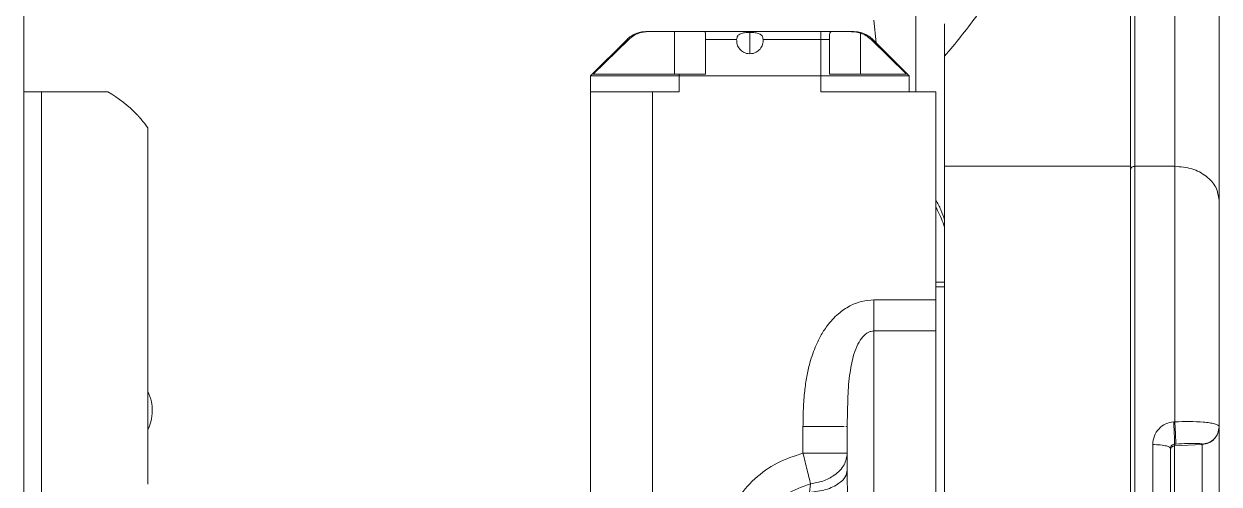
# Model space of a CAD drawing. Header units: millimetres. Extents: x 169 to 14583, y -399 to 10804.
# Drawn here: x 7082.3 to 7217.3, y 2689.7 to 2741.6 of the extents above; entities that cross this region are included whole.
import ezdxf

# ---------------------------------------------------------------- set-up
doc = ezdxf.new("R2010")
doc.units = ezdxf.units.MM
doc.header["$LTSCALE"] = 35

msp = doc.modelspace()

# ---------------------------------------------------------------- linework, layer by layer
at = {"color": 7, "linetype": 'Continuous', "lineweight": 18}
for p, q in [((7082.279, 3199.159), (7082.279, 2595.469)), ((7207.279, 2848.354), (7207.279, 2725.555)), ((7207.779, 2848.354), (7207.779, 2725.555)), ((7212.279, 2759.764), (7212.279, 2725.555)), ((7217.279, 2755.406), (7217.279, 2721.714)), ((7183.006, 2754.054), (7183.006, 2733.964)), ((7178.528, 2739.514), (7178.279, 2742.053)), ((7155.779, 2740.764), (7152.834, 2740.764)), ((7155.779, 2735.964), (7155.779, 2740.764)), ((7159.051, 2740.764), (7172.279, 2740.764)), ((7164.279, 2738.264), (7164.279, 2740.67)), ((7176.779, 2735.964), (7176.779, 2740.597)), ((7178.347, 2741.338), (7178.365, 2741.177)), ((7146.279, 2735.764), (7150.4, 2739.885)), ((7150.595, 2739.885), (7146.594, 2735.964)), ((7150.4, 2739.885), (7150.595, 2739.885)), ((7159.279, 2739.885), (7159.279, 2740.494)), ((7159.279, 2739.885), (7162.784, 2739.885)), ((7159.279, 2735.964), (7159.279, 2739.885)), ((7165.774, 2739.885), (7172.279, 2739.885)), ((7172.279, 2739.885), (7172.279, 2735.764)), ((7173.279, 2739.885), (7173.279, 2740.447)), ((7173.279, 2739.885), (7173.279, 2735.964)), ((7181.963, 2735.964), (7177.963, 2739.885)), ((7177.963, 2739.885), (7178.157, 2739.885)), ((7178.157, 2739.885), (7182.279, 2735.764)), ((7186.279, 2738), (7186.279, 2725.555)), ((7146.279, 2733.964), (7146.279, 2735.764)), ((7156.279, 2735.964), (7159.279, 2735.964)), ((7156.279, 2733.964), (7156.279, 2735.764)), ((7156.279, 2735.764), (7172.279, 2735.764)), ((7172.279, 2735.764), (7172.279, 2733.964)), ((7084.279, 2733.964), (7082.279, 2733.964)), ((7146.279, 2663.964), (7146.279, 2733.964)), ((7153.279, 2653.6), (7153.279, 2733.964)), ((7153.279, 2733.964), (7156.279, 2733.964)), ((7185.279, 2733.964), (7172.279, 2733.964)), ((7185.279, 2710.458), (7185.279, 2733.964)), ((7207.279, 2725.555), (7186.279, 2725.555)), ((7212.279, 2725.555), (7207.779, 2725.555)), ((7185.279, 2712.464), (7186.279, 2712.464)), ((7186.279, 2711.954), (7185.279, 2711.954)), ((7185.279, 2710.458), (7178.279, 2710.458)), ((7185.279, 2706.959), (7178.279, 2706.959)), ((7175.315, 2697.924), (7175.279, 2696.162)), ((7170.279, 2696.162), (7170.279, 2693.159)), ((7175.118, 2696.162), (7175.279, 2696.162)), ((7217.279, 2696.173), (7217.279, 2696.142)), ((7211.779, 2693.714), (7211.779, 2693.486)), ((7212.252, 2694.188), (7212.252, 2693.984)), ((7215.383, 2694.148), (7212.252, 2693.984)), ((7215.383, 2694.179), (7215.383, 2694.148)), ((7175.282, 2690.52), (7175.279, 2691.26)), ((7171.132, 2689.692), (7171.021, 2688.712))]:
    msp.add_line(p, q, dxfattribs=at)
at = {"color": 7, "linetype": 'Continuous', "lineweight": 18, "flags": 128}
for points in [[(7156.279, 2735.764), (7156.279, 2735.876), (7156.279, 2735.964)], [(7182.279, 2735.764), (7182.279, 2734.756), (7182.279, 2733.964)], [(7212.148, 2696.687), (7212.221, 2696.691), (7212.279, 2696.694)], [(7212.383, 2694.194), (7212.31, 2694.19), (7212.252, 2694.188)]]:
    msp.add_lwpolyline(points, dxfattribs=at)
at = {"color": 7, "linetype": 'Continuous', "lineweight": 18}
msp.add_arc((7084.279, 2720.964), 15, 43.9638, 60.11023, dxfattribs=at)
for points, knots in [([(7195.279, 2756.804), (7195.247, 2756.059), (7195.182, 2754.536), (7194.682, 2752.212), (7193.871, 2749.738), (7192.372, 2746.424), (7189.963, 2742.416), (7187.495, 2739.458), (7186.279, 2738)], [0, 0, 0, 0, 0.1124426, 0.2300234, 0.3535164, 0.4939243, 0.7506826, 1, 1, 1, 1]), ([(7150.595, 2739.885), (7150.773, 2740.035), (7151.117, 2740.324), (7151.871, 2740.675), (7152.46, 2740.729), (7152.834, 2740.764)], [0, 0, 0, 0, 0.2841261, 0.5458567, 1, 1, 1, 1]), ([(7152.834, 2740.764), (7152.734, 2740.764), (7152.556, 2740.764), (7152.532, 2740.764), (7152.521, 2740.764)], [0, 0, 0, 0, 0.5597955, 1, 1, 1, 1]), ([(7159.051, 2740.764), (7158.874, 2740.764), (7158.522, 2740.764), (7157.648, 2740.764), (7156.71, 2740.764), (7156.089, 2740.764), (7155.779, 2740.764)], [0, 0, 0, 0, 0.2797752, 0.5595497, 0.779775, 1, 1, 1, 1]), ([(7159.279, 2740.494), (7159.27, 2740.573), (7159.254, 2740.732), (7159.119, 2740.753), (7159.051, 2740.764)], [0, 0, 0, 0, 0.4946791, 1, 1, 1, 1]), ([(7164.279, 2740.67), (7164.171, 2740.669), (7163.962, 2740.666), (7163.593, 2740.631), (7163.27, 2740.559), (7163.034, 2740.426), (7162.848, 2740.236), (7162.809, 2740.026), (7162.784, 2739.885)], [0, 0, 0, 0, 0.1329927, 0.2569552, 0.4790068, 0.6095439, 0.7386855, 1, 1, 1, 1]), ([(7165.774, 2739.885), (7165.748, 2740.026), (7165.709, 2740.236), (7165.523, 2740.426), (7165.287, 2740.559), (7164.964, 2740.631), (7164.595, 2740.666), (7164.387, 2740.669), (7164.279, 2740.67)], [0, 0, 0, 0, 0.2613199, 0.3904673, 0.5210121, 0.743049, 0.8670081, 1, 1, 1, 1]), ([(7172.279, 2740.764), (7172.533, 2740.764), (7172.988, 2740.764), (7173.42, 2740.764), (7173.61, 2740.764)], [0, 0, 0, 0, 0.5595085, 1, 1, 1, 1]), ([(7173.61, 2740.764), (7173.519, 2740.757), (7173.322, 2740.744), (7173.294, 2740.55), (7173.279, 2740.447)], [0, 0, 0, 0, 0.4649151, 1, 1, 1, 1]), ([(7175.633, 2740.764), (7175.154, 2740.764), (7174.298, 2740.764), (7173.821, 2740.764), (7173.61, 2740.764)], [0, 0, 0, 0, 0.5592117, 1, 1, 1, 1]), ([(7176.779, 2740.597), (7176.578, 2740.65), (7176.194, 2740.752), (7175.814, 2740.76), (7175.633, 2740.764)], [0, 0, 0, 0, 0.52324048, 1, 1, 1, 1]), ([(7175.633, 2740.764), (7175.762, 2740.764), (7175.994, 2740.764), (7176.023, 2740.764), (7176.036, 2740.764)], [0, 0, 0, 0, 0.5591741, 1, 1, 1, 1]), ([(7177.963, 2739.885), (7177.787, 2740.037), (7177.433, 2740.342), (7176.997, 2740.512), (7176.779, 2740.597)], [0, 0, 0, 0, 0.49732628, 1, 1, 1, 1]), ([(7186.279, 2738), (7186.279, 2738.776), (7186.279, 2740.259), (7186.279, 2741.193), (7186.279, 2741.638)], [0, 0, 0, 0, 0.5235035, 1, 1, 1, 1]), ([(7162.784, 2739.885), (7162.787, 2739.691), (7162.793, 2739.315), (7163.078, 2738.809), (7163.473, 2738.469), (7163.897, 2738.291), (7164.154, 2738.273), (7164.279, 2738.264)], [0, 0, 0, 0, 0.2698412, 0.5238582, 0.746674, 0.8770171, 1, 1, 1, 1]), ([(7164.279, 2738.264), (7164.403, 2738.273), (7164.66, 2738.291), (7165.084, 2738.469), (7165.48, 2738.809), (7165.764, 2739.315), (7165.771, 2739.691), (7165.774, 2739.885)], [0, 0, 0, 0, 0.1231016, 0.253339, 0.4761546, 0.7303068, 1, 1, 1, 1]), ([(7172.279, 2739.885), (7172.466, 2739.885), (7172.802, 2739.885), (7173.133, 2739.885), (7173.279, 2739.885)], [0, 0, 0, 0, 0.5599641, 1, 1, 1, 1]), ([(7146.279, 2735.764), (7146.362, 2735.764), (7146.529, 2735.764), (7147.84, 2735.764), (7149.925, 2735.764), (7152.824, 2735.764), (7155.127, 2735.764), (7156.279, 2735.764)], [0, 0, 0, 0, 0.1867814, 0.3735629, 0.5603441, 0.780172, 1, 1, 1, 1]), ([(7156.279, 2735.964), (7155.415, 2735.964), (7153.687, 2735.964), (7151.272, 2735.964), (7149.098, 2735.964), (7147.335, 2735.964), (7146.841, 2735.964), (7146.594, 2735.964)], [0, 0, 0, 0, 0.18676, 0.3735197, 0.5602796, 0.7801398, 1, 1, 1, 1]), ([(7172.279, 2735.764), (7173.256, 2735.764), (7175.21, 2735.764), (7177.896, 2735.764), (7180.212, 2735.764), (7181.931, 2735.764), (7182.163, 2735.764), (7182.279, 2735.764)], [0, 0, 0, 0, 0.1867814, 0.3735629, 0.5603441, 0.780172, 1, 1, 1, 1]), ([(7173.279, 2735.964), (7174.338, 2735.964), (7176.455, 2735.964), (7179.137, 2735.964), (7181.165, 2735.964), (7181.697, 2735.964), (7181.963, 2735.964)], [0, 0, 0, 0, 0.2501342, 0.500006, 0.749959, 1, 1, 1, 1]), ([(7091.75, 2733.964), (7091.743, 2733.964), (7091.727, 2733.963), (7091.509, 2733.964), (7091.173, 2733.963), (7090.738, 2733.963), (7090.145, 2733.964), (7089.366, 2733.963), (7088.396, 2733.964), (7087.5, 2733.963), (7086.787, 2733.963), (7086.121, 2733.964), (7085.287, 2733.963), (7084.611, 2733.964), (7084.279, 2733.964)], [0, 0, 0, 0, 0.1080721, 0.2307751, 0.3316582, 0.4280543, 0.5207407, 0.6307001, 0.731219, 0.8102083, 0.8472109, 0.8830017, 0.9424658, 1, 1, 1, 1]), ([(7146.279, 2733.964), (7146.768, 2733.964), (7147.742, 2733.964), (7149.479, 2733.964), (7151.337, 2733.964), (7152.63, 2733.964), (7153.279, 2733.964)], [0, 0, 0, 0, 0.251255, 0.5001388, 0.7489574, 1, 1, 1, 1]), ([(7095.075, 2731.376), (7095.076, 2731.375), (7095.108, 2731.345), (7095.328, 2731.105), (7095.729, 2730.64), (7096.088, 2730.164), (7096.279, 2729.91)], [0, 0, 0, 0, 0.0089522, 0.2911774, 0.6230354, 1, 1, 1, 1]), ([(7096.279, 2729.91), (7096.279, 2729.764), (7096.279, 2729.471), (7096.279, 2728.228), (7096.279, 2726.414), (7096.279, 2724.033), (7096.279, 2721.112), (7096.279, 2717.69), (7096.279, 2713.818), (7096.279, 2709.527), (7096.279, 2704.881), (7096.279, 2699.974), (7096.279, 2694.884), (7096.279, 2691.407), (7096.279, 2689.668)], [0, 0, 0, 0, 0.0830898, 0.1660243, 0.2500144, 0.3339865, 0.4169117, 0.5000009, 0.5830764, 0.6660046, 0.7499964, 0.8339818, 0.9169126, 1, 1, 1, 1]), ([(7186.279, 2725.555), (7186.279, 2723.936), (7186.279, 2720.698), (7186.279, 2715.006), (7186.279, 2708.822), (7186.279, 2702.182), (7186.279, 2695.258), (7186.279, 2688.165), (7186.279, 2681.028), (7186.279, 2673.898), (7186.279, 2669.283), (7186.279, 2666.976)], [0, 0, 0, 0, 0.1119988, 0.2239976, 0.3359963, 0.4479951, 0.5599939, 0.6699954, 0.7799969, 0.8899984, 1, 1, 1, 1]), ([(7207.279, 2725.555), (7207.279, 2723.739), (7207.279, 2720.098), (7207.279, 2713.591), (7207.279, 2706.514), (7207.279, 2698.921), (7207.279, 2690.987), (7207.279, 2682.866), (7207.279, 2674.715), (7207.279, 2669.454), (7207.279, 2666.831)], [0, 0, 0, 0, 0.1246792, 0.250021, 0.3753327, 0.500001, 0.6246551, 0.7499992, 0.8753346, 1, 1, 1, 1]), ([(7207.779, 2725.555), (7207.779, 2723.901), (7207.779, 2720.594), (7207.779, 2714.767), (7207.779, 2708.43), (7207.779, 2701.627), (7207.779, 2694.493), (7207.779, 2687.15), (7207.779, 2679.727), (7207.779, 2672.352), (7207.779, 2665.156), (7207.779, 2658.263), (7207.779, 2651.795), (7207.779, 2645.863), (7207.779, 2640.573), (7207.779, 2636.016), (7207.779, 2632.275), (7207.779, 2629.398), (7207.779, 2627.502), (7207.779, 2626.564), (7207.779, 2626.637), (7207.779, 2626.661)], [0, 0, 0, 0, 0.0540598, 0.1081196, 0.1621793, 0.2162391, 0.2702989, 0.3243587, 0.3784184, 0.4324782, 0.486538, 0.5405978, 0.5946575, 0.6487173, 0.7027771, 0.7568369, 0.8108967, 0.8649564, 0.9190162, 0.973076, 1, 1, 1, 1]), ([(7186.279, 2719.485), (7186.147, 2719.874), (7185.883, 2720.652), (7185.48, 2721.388), (7185.279, 2721.756)], [0, 0, 0, 0, 0.5006375, 1, 1, 1, 1]), ([(7217.279, 2721.714), (7217.279, 2719.978), (7217.279, 2716.509), (7217.279, 2710.284), (7217.279, 2703.521), (7217.279, 2698.624), (7217.279, 2696.173)], [0, 0, 0, 0, 0.2501419, 0.4999719, 0.7498154, 1, 1, 1, 1]), ([(7185.279, 2720.946), (7185.347, 2720.821), (7185.745, 2720.089), (7186.037, 2719.318), (7186.279, 2718.68)], [0, 0, 0, 0, 0.1710775, 1, 1, 1, 1]), ([(7178.279, 2710.458), (7177.824, 2710.425), (7176.886, 2710.356), (7175.51, 2709.81), (7174.157, 2708.887), (7173.065, 2707.685), (7172.234, 2706.38), (7171.534, 2704.911), (7171.018, 2703.311), (7170.651, 2701.576), (7170.418, 2699.841), (7170.296, 2698.02), (7170.284, 2696.752), (7170.279, 2696.162)], [0, 0, 0, 0, 0.0750519, 0.1548971, 0.2414031, 0.3443143, 0.4210591, 0.4969048, 0.6129642, 0.6982704, 0.790078, 0.9023623, 1, 1, 1, 1]), ([(7178.279, 2706.959), (7178.279, 2707.185), (7178.279, 2707.651), (7178.279, 2708.498), (7178.279, 2709.447), (7178.279, 2710.119), (7178.279, 2710.458)], [0, 0, 0, 0, 0.2330974, 0.4800313, 0.7372215, 1, 1, 1, 1]), ([(7185.279, 2706.959), (7185.279, 2707.541), (7185.279, 2708.58), (7185.279, 2709.884), (7185.279, 2710.458)], [0, 0, 0, 0, 0.5592574, 1, 1, 1, 1]), ([(7178.279, 2706.959), (7178.17, 2706.951), (7177.946, 2706.934), (7177.493, 2706.747), (7176.948, 2706.274), (7176.418, 2705.421), (7175.91, 2704.07), (7175.524, 2702.085), (7175.337, 2699.942), (7175.321, 2698.468), (7175.315, 2697.924)], [0, 0, 0, 0, 0.0306909, 0.0629686, 0.1378299, 0.2366797, 0.3589703, 0.5690898, 0.8408355, 1, 1, 1, 1]), ([(7185.279, 2679.066), (7185.279, 2680.919), (7185.279, 2684.626), (7185.279, 2690.297), (7185.279, 2695.41), (7185.279, 2699.855), (7185.279, 2703.661), (7185.279, 2705.86), (7185.279, 2706.959)], [0, 0, 0, 0, 0.18662038, 0.3732407, 0.55986107, 0.70657405, 0.85328704, 1, 1, 1, 1]), ([(7096.279, 2700.143), (7096.438, 2699.751), (7096.724, 2699.05), (7096.762, 2698.296), (7096.779, 2697.964)], [0, 0, 0, 0, 0.5597497, 1, 1, 1, 1]), ([(7096.779, 2697.964), (7096.751, 2697.541), (7096.703, 2696.786), (7096.408, 2696.09), (7096.279, 2695.784)], [0, 0, 0, 0, 0.5597491, 1, 1, 1, 1]), ([(7170.279, 2696.162), (7170.907, 2696.162), (7171.875, 2696.162), (7173.04, 2696.162), (7173.837, 2696.162), (7174.498, 2696.162), (7174.785, 2696.162), (7174.928, 2696.162)], [0, 0, 0, 0, 0.314849, 0.4843379, 0.6574239, 0.8305102, 1, 1, 1, 1]), ([(7175.279, 2691.26), (7175.279, 2692.194), (7175.279, 2693.862), (7175.279, 2695.459), (7175.279, 2696.162)], [0, 0, 0, 0, 0.5598663, 1, 1, 1, 1]), ([(7209.779, 2694.128), (7209.815, 2694.46), (7209.887, 2695.119), (7210.442, 2695.948), (7211.22, 2696.537), (7211.842, 2696.638), (7212.148, 2696.687)], [0, 0, 0, 0, 0.2613229, 0.518293, 0.763818, 1, 1, 1, 1]), ([(7212.148, 2696.687), (7212.159, 2696.484), (7212.182, 2696.059), (7212.214, 2695.396), (7212.241, 2694.776), (7212.256, 2694.311), (7212.254, 2694.227), (7212.252, 2694.188)], [0, 0, 0, 0, 0.1740918, 0.3653696, 0.5645804, 0.793135, 1, 1, 1, 1]), ([(7212.279, 2696.694), (7212.824, 2696.712), (7213.987, 2696.751), (7215.319, 2696.694), (7216.234, 2696.591), (7216.804, 2696.478), (7217.2, 2696.334), (7217.252, 2696.228), (7217.279, 2696.173)], [0, 0, 0, 0, 0.2072615, 0.4425037, 0.571262, 0.7071052, 0.8500228, 1, 1, 1, 1]), ([(7212.279, 2696.694), (7212.29, 2696.491), (7212.313, 2696.066), (7212.345, 2695.403), (7212.371, 2694.783), (7212.387, 2694.318), (7212.385, 2694.234), (7212.383, 2694.194)], [0, 0, 0, 0, 0.1740854, 0.3653608, 0.5645732, 0.7931317, 1, 1, 1, 1]), ([(7217.279, 2696.173), (7217.243, 2695.89), (7217.173, 2695.323), (7216.671, 2694.679), (7216.048, 2694.279), (7215.605, 2694.212), (7215.383, 2694.179)], [0, 0, 0, 0, 0.2796438, 0.5592878, 0.7796441, 1, 1, 1, 1]), ([(7217.279, 2695.967), (7217.279, 2695.84), (7217.279, 2695.542), (7217.279, 2693.861), (7217.279, 2691.411), (7217.279, 2688.557), (7217.279, 2685.767), (7217.279, 2683.49), (7217.279, 2682.013), (7217.279, 2681.9), (7217.279, 2681.847)], [0, 0, 0, 0, 0.0985532, 0.2299613, 0.3613773, 0.4927961, 0.6242088, 0.7556319, 0.8870059, 1, 1, 1, 1]), ([(7209.779, 2684.792), (7209.779, 2686.548), (7209.779, 2689.685), (7209.779, 2692.77), (7209.779, 2694.128)], [0, 0, 0, 0, 0.5599651, 1, 1, 1, 1]), ([(7209.779, 2694.128), (7210.071, 2694.12), (7210.672, 2694.104), (7211.341, 2693.989), (7211.717, 2693.85), (7211.759, 2693.758), (7211.779, 2693.714)], [0, 0, 0, 0, 0.2787471, 0.5729951, 0.7966817, 1, 1, 1, 1]), ([(7211.779, 2693.714), (7211.787, 2693.78), (7211.804, 2693.912), (7211.921, 2694.06), (7212.075, 2694.161), (7212.195, 2694.179), (7212.252, 2694.188)], [0, 0, 0, 0, 0.29994158, 0.59266709, 0.80489128, 1, 1, 1, 1]), ([(7211.779, 2684.711), (7211.779, 2686.405), (7211.779, 2689.429), (7211.779, 2692.405), (7211.779, 2693.714)], [0, 0, 0, 0, 0.5599652, 1, 1, 1, 1]), ([(7212.252, 2693.984), (7212.252, 2693.872), (7212.252, 2693.648), (7212.252, 2692.395), (7212.252, 2690.675), (7212.252, 2688.677), (7212.252, 2686.744), (7212.252, 2685.146), (7212.252, 2684.597), (7212.252, 2684.339)], [0, 0, 0, 0, 0.1452269, 0.2904538, 0.4356808, 0.5809076, 0.7261345, 0.8713614, 1, 1, 1, 1]), ([(7212.383, 2694.194), (7212.827, 2694.214), (7213.717, 2694.253), (7214.698, 2694.258), (7215.28, 2694.232), (7215.349, 2694.197), (7215.383, 2694.179)], [0, 0, 0, 0, 0.2784669, 0.5579544, 0.7788581, 1, 1, 1, 1]), ([(7215.383, 2694.148), (7215.383, 2694.032), (7215.383, 2693.801), (7215.383, 2692.507), (7215.383, 2690.73), (7215.383, 2688.671), (7215.383, 2686.656), (7215.383, 2685.012), (7215.383, 2683.946), (7215.383, 2683.864), (7215.383, 2683.826)], [0, 0, 0, 0, 0.127236, 0.254472, 0.3817081, 0.5089441, 0.6361801, 0.7634161, 0.8906521, 1, 1, 1, 1]), ([(7170.279, 2693.159), (7169.289, 2692.836), (7167.31, 2692.19), (7164.748, 2690.342), (7162.588, 2687.834), (7161.041, 2684.633), (7160.827, 2682.187), (7160.72, 2680.964)], [0, 0, 0, 0, 0.1867343, 0.3735144, 0.5602351, 0.7801311, 1, 1, 1, 1]), ([(7175.279, 2693.159), (7175.206, 2693.159), (7175.086, 2693.16), (7174.408, 2693.157), (7173.556, 2693.16), (7172.241, 2693.158), (7170.933, 2693.159), (7170.279, 2693.159)], [0, 0, 0, 0, 0.2497213, 0.4099236, 0.5005574, 0.7502787, 1, 1, 1, 1]), ([(7175.279, 2693.159), (7175.208, 2692.71), (7175.061, 2691.785), (7173.976, 2690.688), (7172.599, 2689.963), (7171.61, 2689.78), (7171.132, 2689.692)], [0, 0, 0, 0, 0.27314116, 0.56294155, 0.78838409, 1, 1, 1, 1]), ([(7171.021, 2688.712), (7171.649, 2688.799), (7172.945, 2688.978), (7174.337, 2689.667), (7175.143, 2690.467), (7175.235, 2691.002), (7175.279, 2691.26)], [0, 0, 0, 0, 0.2720578, 0.5619677, 0.7879415, 1, 1, 1, 1]), ([(7175.302, 2685.964), (7175.298, 2686.893), (7175.291, 2688.441), (7175.285, 2689.927), (7175.282, 2690.52)], [0, 0, 0, 0, 0.6005161, 1, 1, 1, 1])]:
    msp.add_open_spline(points, degree=3, knots=knots, dxfattribs=at)
for points in [[(7150.4, 2739.885), (7150.547, 2740.016), (7150.84, 2740.278), (7151.367, 2740.551), (7151.932, 2740.73), (7152.325, 2740.753), (7152.521, 2740.764)], [(7172.279, 2740.764), (7172.279, 2740.753), (7172.279, 2740.73), (7172.279, 2740.551), (7172.279, 2740.278), (7172.279, 2740.016), (7172.279, 2739.885)], [(7176.036, 2740.764), (7176.232, 2740.753), (7176.625, 2740.73), (7177.19, 2740.551), (7177.717, 2740.278), (7178.011, 2740.016), (7178.157, 2739.885)], [(7084.279, 2733.964), (7084.279, 2733.093), (7084.279, 2731.352), (7084.279, 2727.236), (7084.279, 2722.143), (7084.279, 2716.092), (7084.279, 2709.27), (7084.279, 2701.843), (7084.279, 2694.007), (7084.279, 2688.645), (7084.279, 2685.964)], [(7207.779, 2725.555), (7207.713, 2725.549), (7207.582, 2725.538), (7207.417, 2725.449), (7207.301, 2725.322), (7207.286, 2725.221), (7207.279, 2725.171)], [(7212.279, 2725.555), (7212.279, 2723.602), (7212.279, 2719.696), (7212.279, 2712.661), (7212.279, 2705.002), (7212.279, 2699.463), (7212.279, 2696.694)], [(7217.279, 2721.714), (7217.203, 2722.218), (7217.053, 2723.224), (7215.897, 2724.494), (7214.244, 2725.382), (7212.934, 2725.497), (7212.279, 2725.555)], [(7178.279, 2685.964), (7178.279, 2687.902), (7178.279, 2691.78), (7178.279, 2697.364), (7178.279, 2702.578), (7178.279, 2705.499), (7178.279, 2706.959)], [(7217.279, 2696.142), (7217.251, 2695.889), (7217.194, 2695.383), (7216.761, 2694.738), (7216.138, 2694.272), (7215.635, 2694.189), (7215.383, 2694.148)], [(7212.252, 2693.984), (7212.19, 2693.974), (7212.064, 2693.953), (7211.908, 2693.837), (7211.8, 2693.675), (7211.786, 2693.549), (7211.779, 2693.486)], [(7170.279, 2693.159), (7170.358, 2692.837), (7170.516, 2692.193), (7170.744, 2691.268), (7170.956, 2690.407), (7171.073, 2689.93), (7171.132, 2689.692)], [(7171.132, 2689.692), (7170.187, 2689.36), (7168.297, 2688.697), (7166.088, 2686.6), (7164.579, 2683.954), (7164.387, 2681.96), (7164.291, 2680.964)]]:
    msp.add_open_spline(points, degree=3, dxfattribs=at)

doc.saveas('drawing.dxf')
